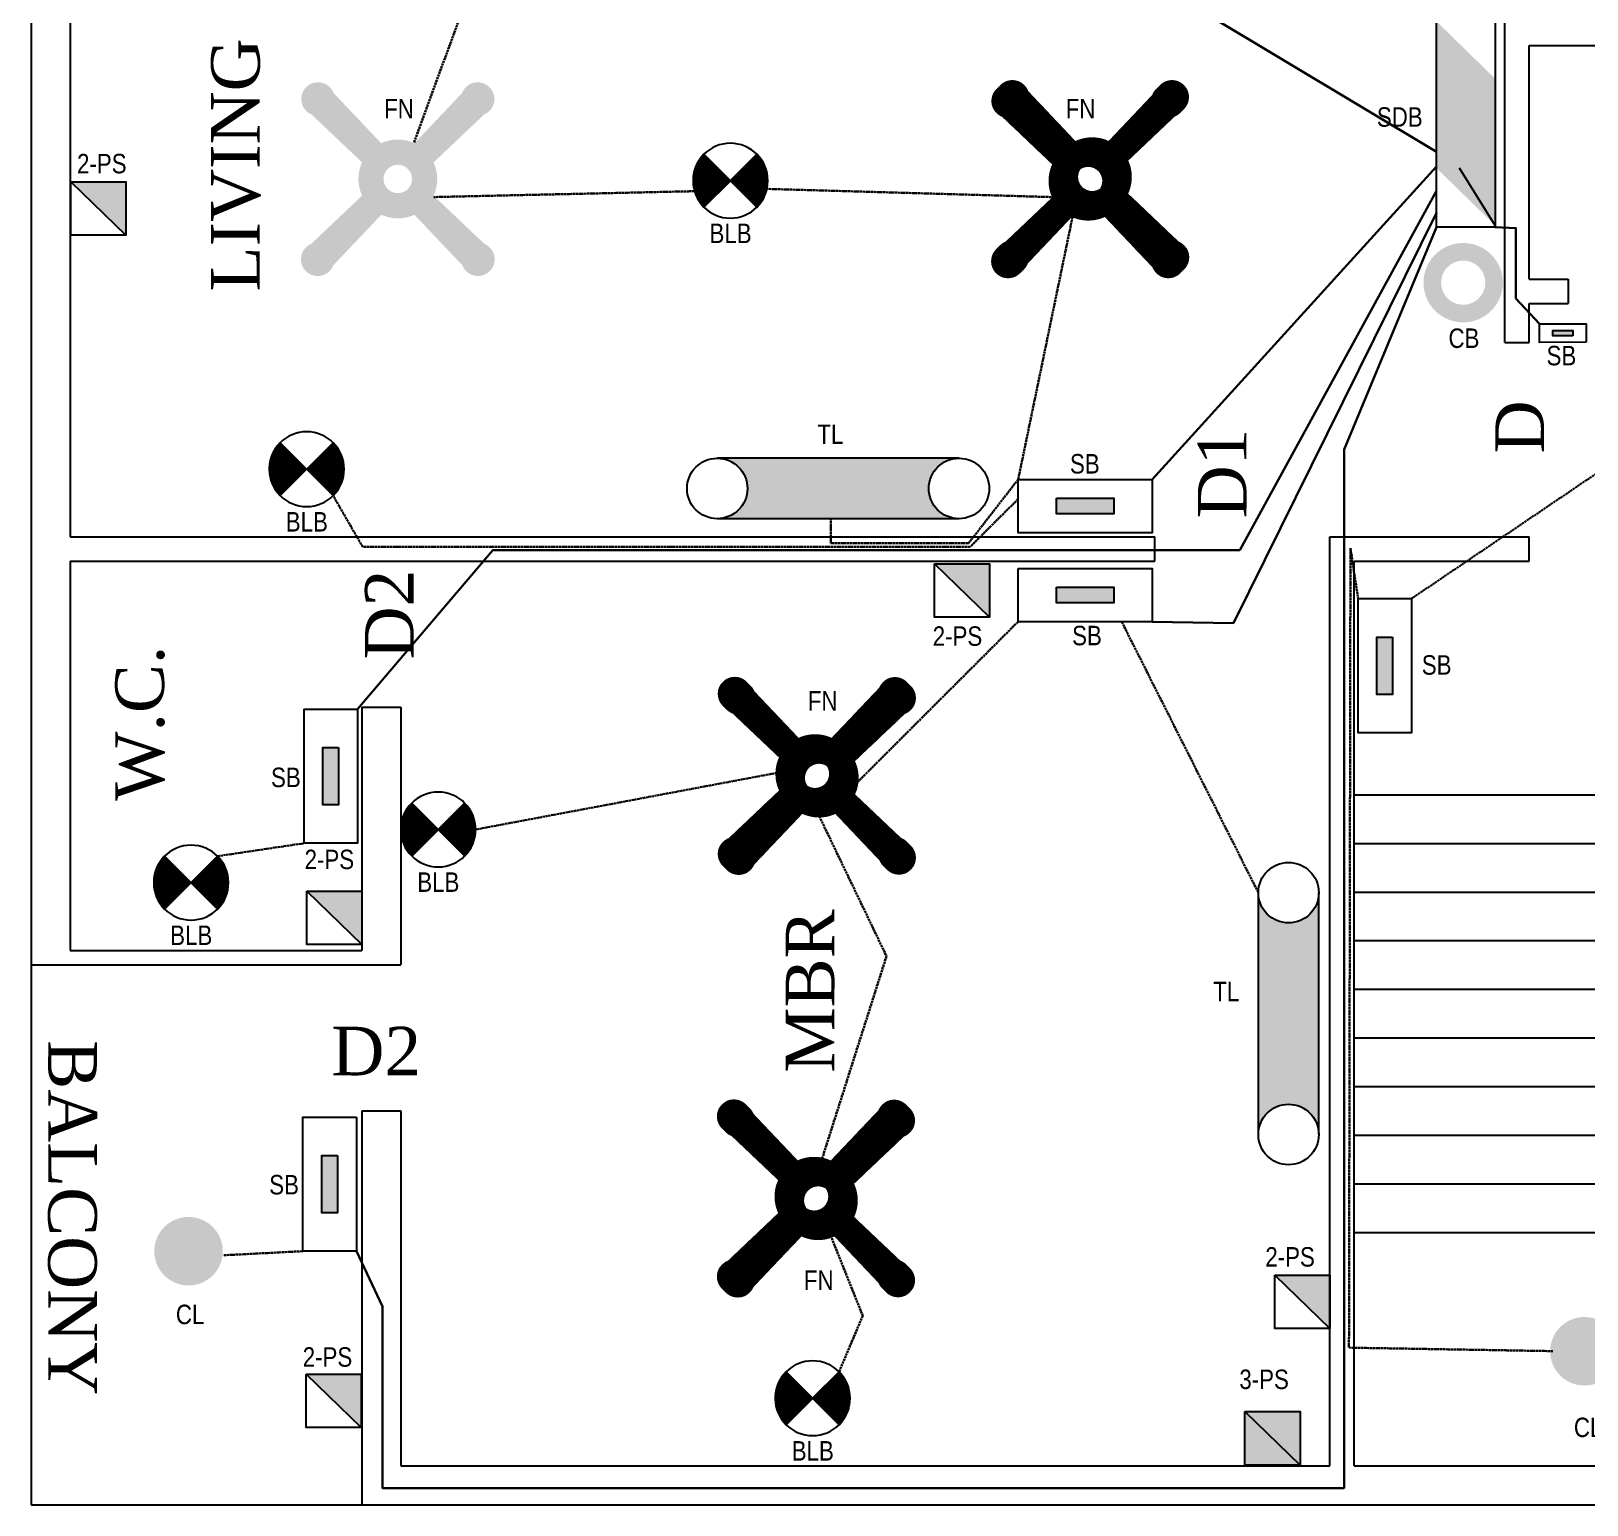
# Model space of a CAD drawing. Header units: inches. Extents: x 633521 to 2450508, y -834496 to 165976.
# Drawn here: x 2432657 to 2440653, y 54749 to 62324 of the extents above; entities that cross this region are included whole.
import ezdxf
from ezdxf.enums import TextEntityAlignment as Align

# ---------------------------------------------------------------- set-up
doc = ezdxf.new("R2010")
doc.units = ezdxf.units.IN
doc.header["$MEASUREMENT"] = 0
doc.linetypes.add('ACAD_ISO0 W100', pattern=[15, 12, -3])
doc.linetypes.add('ACAD_ISO02W100', pattern=[15, 12, -3])
doc.styles.get("Standard").update_dxf_attribs({"font": 'technic_.ttf'})

# ---------------------------------------------------------------- blocks, each defined once
blk = doc.blocks.new('D-LINK')
for p, q in [((4, 1), (-4, 1)), ((4, -1), (-4, -1))]:
    blk.add_line(p, q)
for centre in [(-4, 0), (4, 0)]:
    blk.add_circle(centre, 1)
blk = doc.blocks.new('D-LAMP')
for p, q in [((-1.77, -1.77), (1.77, 1.77)), ((-1.77, 1.77), (1.77, -1.77))]:
    blk.add_line(p, q)
blk.add_circle((0, 0), 2.5)
at = {"color": 2}
blk.add_attdef('INDICATOR-LAMP', text='', height=2.5, dxfattribs=at).set_placement((0, 4.69), align=Align.MIDDLE)

msp = doc.modelspace()

# ---------------------------------------------------------------- hatches: boundary and pattern name
at = {"true_color": 0x000000}
h = msp.add_hatch(color=18, dxfattribs=at)
h.dxf.hatch_style = 1
h.paths.add_polyline_path([(2439880.6, 61618.8), (2440181.8, 61324.3), (2440181.8, 62078.5), (2439880.6, 62373)])
at = {"lineweight": 211, "ltscale": 2, "true_color": 0x000000}
h = msp.add_hatch(color=18, dxfattribs=at)
h.dxf.hatch_style = 1
h.paths.add_polyline_path([(2434096.5, 61230.4, 1.517242), (2434210.1, 61120.2), (2434461.4, 61385.1), (2434472.8, 61406.7), (2434470.5, 61422.6), (2434445.5, 61459), (2434494.4, 61507.8, -0.046825), (2434484.8, 61517.6), (2434433.6, 61466.4), (2434422.2, 61477.7), (2434402.3, 61490.8), (2434385.9, 61493.6), (2434361.4, 61481.7)])
h.paths.add_polyline_path([(2434211.5, 62005.2, 1.517242), (2434097.9, 61895), (2434362.8, 61643.8), (2434384.4, 61632.4), (2434400.3, 61634.7), (2434436.6, 61659.6), (2434485.5, 61610.8, -0.046825), (2434495.2, 61620.4), (2434444, 61671.6), (2434455.4, 61682.9), (2434468.4, 61702.8), (2434471.3, 61719.3), (2434459.3, 61743.7)])
h.paths.add_polyline_path([(2434721.4, 61481.7), (2434698.5, 61495.1), (2434682.5, 61492.9), (2434646.2, 61467.9), (2434597.3, 61516.7, -0.046825), (2434587.6, 61507.1), (2434638.8, 61455.9), (2434627.4, 61444.6), (2434614.4, 61424.7), (2434611.5, 61408.2), (2434621.4, 61385.1), (2434872.7, 61120.2, 1.517242), (2434986.3, 61230.4)])
h.paths.add_polyline_path([(2434623.5, 61743.7), (2434610, 61720.8), (2434612.3, 61704.9), (2434637.3, 61668.5), (2434588.4, 61619.7, -0.046825), (2434598, 61610), (2434649.2, 61661.1), (2434660.6, 61649.8), (2434680.5, 61636.7), (2434697, 61633.9), (2434720.1, 61643.8), (2434984.9, 61895, 1.517242), (2434871.3, 62005.2)])
h.paths.add_polyline_path([(2434725.4, 61648.8), (2434720.1, 61643.8), (2434697, 61633.9), (2434680.5, 61636.7), (2434660.6, 61649.8), (2434649.2, 61661.1), (2434598, 61610, -0.360399), (2434597.3, 61516.7), (2434646.2, 61467.9), (2434682.5, 61492.9), (2434698.5, 61495.1), (2434721.4, 61481.7), (2434725.1, 61478.1, 0.220758)])
h.paths.add_polyline_path([(2434400.3, 61634.7), (2434384.4, 61632.4), (2434362.8, 61643.8), (2434357.4, 61648.8, 0.220758), (2434357.7, 61478.1), (2434361.4, 61481.7), (2434385.9, 61493.6), (2434402.3, 61490.8), (2434422.2, 61477.7), (2434433.6, 61466.4), (2434484.8, 61517.6, -0.360399), (2434485.5, 61610.8), (2434436.6, 61659.6)])
h.paths.add_polyline_path([(2434494.4, 61507.8), (2434445.5, 61459), (2434470.5, 61422.6), (2434472.8, 61406.7), (2434461.4, 61385.1), (2434456.4, 61379.8, 0.219974), (2434626.5, 61379.8), (2434621.4, 61385.1), (2434611.5, 61408.2), (2434614.4, 61424.7), (2434627.4, 61444.6), (2434638.8, 61455.9), (2434587.6, 61507.1, -0.17276), (2434541.4, 61490.7, -0.176641)])
h.paths.add_polyline_path([(2434455.8, 61747.5), (2434459.3, 61743.7), (2434471.3, 61719.3), (2434468.4, 61702.8), (2434455.4, 61682.9), (2434444, 61671.6), (2434495.2, 61620.4, -0.17276), (2434541.4, 61636.8, -0.176641), (2434588.4, 61619.7), (2434637.3, 61668.5), (2434612.3, 61704.9), (2434610, 61720.8), (2434623.5, 61743.7), (2434627, 61747.5, 0.221537)])
h = msp.add_hatch(dxfattribs=at)
h.set_pattern_fill('ANSI31', color=18, scale=1.161713, angle=90)
h.set_pattern_definition([(135, (2474536.97781, 60203.72628), (-0.1026819143, -0.1026819143), [])])
h.paths.add_polyline_path([(2437655, 61230.4, 1.517242), (2437768.6, 61120.2), (2438019.9, 61385.1), (2438031.3, 61406.7), (2438029, 61422.6), (2438004, 61459), (2438052.9, 61507.8, -0.046825), (2438043.3, 61517.6), (2437992.1, 61466.4), (2437980.7, 61477.7), (2437960.8, 61490.8), (2437944.4, 61493.6), (2437919.9, 61481.7)])
h.paths.add_polyline_path([(2437770, 62005.2, 1.517242), (2437656.4, 61895), (2437921.3, 61643.8), (2437942.9, 61632.4), (2437958.8, 61634.7), (2437995.1, 61659.6), (2438044, 61610.8, -0.046825), (2438053.7, 61620.4), (2438002.5, 61671.6), (2438013.9, 61682.9), (2438026.9, 61702.8), (2438029.8, 61719.3), (2438017.8, 61743.7)])
h.paths.add_polyline_path([(2438279.9, 61481.7), (2438257, 61495.1), (2438241, 61492.9), (2438204.7, 61467.9), (2438155.8, 61516.7, -0.046825), (2438146.1, 61507.1), (2438197.3, 61455.9), (2438185.9, 61444.6), (2438172.9, 61424.7), (2438170, 61408.2), (2438179.9, 61385.1), (2438431.2, 61120.2, 1.517242), (2438544.8, 61230.4)])
h.paths.add_polyline_path([(2438182, 61743.7), (2438168.5, 61720.8), (2438170.8, 61704.9), (2438195.8, 61668.5), (2438146.9, 61619.7, -0.046825), (2438156.5, 61610), (2438207.7, 61661.1), (2438219.1, 61649.8), (2438239, 61636.7), (2438255.5, 61633.9), (2438278.6, 61643.8), (2438543.4, 61895, 1.517242), (2438429.8, 62005.2)])
h.paths.add_polyline_path([(2438283.9, 61648.8), (2438278.6, 61643.8), (2438255.5, 61633.9), (2438239, 61636.7), (2438219.1, 61649.8), (2438207.7, 61661.1), (2438156.5, 61610, -0.360399), (2438155.8, 61516.7), (2438204.7, 61467.9), (2438241, 61492.9), (2438257, 61495.1), (2438279.9, 61481.7), (2438283.6, 61478.1, 0.220758)])
h.paths.add_polyline_path([(2437958.8, 61634.7), (2437942.9, 61632.4), (2437921.3, 61643.8), (2437915.9, 61648.8, 0.220758), (2437916.2, 61478.1), (2437919.9, 61481.7), (2437944.4, 61493.6), (2437960.8, 61490.8), (2437980.7, 61477.7), (2437992.1, 61466.4), (2438043.3, 61517.6, -0.360399), (2438044, 61610.8), (2437995.1, 61659.6)])
h.paths.add_polyline_path([(2438052.9, 61507.8), (2438004, 61459), (2438029, 61422.6), (2438031.3, 61406.7), (2438019.9, 61385.1), (2438014.9, 61379.8, 0.219974), (2438185, 61379.8), (2438179.9, 61385.1), (2438170, 61408.2), (2438172.9, 61424.7), (2438185.9, 61444.6), (2438197.3, 61455.9), (2438146.1, 61507.1, -0.17276), (2438099.9, 61490.7, -0.176641)])
h.paths.add_polyline_path([(2438014.3, 61747.5), (2438017.8, 61743.7), (2438029.8, 61719.3), (2438026.9, 61702.8), (2438013.9, 61682.9), (2438002.5, 61671.6), (2438053.7, 61620.4, -0.17276), (2438099.9, 61636.8, -0.176641), (2438146.9, 61619.7), (2438195.8, 61668.5), (2438170.8, 61704.9), (2438168.5, 61720.8), (2438182, 61743.7), (2438185.5, 61747.5, 0.221537)])
at = {"true_color": 0x000000}
h = msp.add_hatch(dxfattribs=at)
h.set_pattern_fill('ANSI31', color=18)
h.set_pattern_definition([(45, (100533.65747, -3855.05396), (-0.088388347648, 0.088388347648), [])])
h.paths.add_polyline_path([(2436114.9, 61418.7), (2436250.9, 61554.7), (2436114.9, 61690.7, 0.198912), (2436058.6, 61554.7, 0.198912)])
h.paths.add_polyline_path([(2436386.9, 61418.7, 0.198912), (2436443.3, 61554.7, 0.198912), (2436386.9, 61690.7), (2436250.9, 61554.7)])
at = {"true_color": 0xed1f24}
h = msp.add_hatch(color=240, dxfattribs=at)
h.dxf.hatch_style = 1
h.paths.add_polyline_path([(2433143.9, 61274.1), (2433143.9, 61548.6), (2432861, 61548.6)])
at = {"true_color": 0x000000}
h = msp.add_hatch(color=18, dxfattribs=at)
h.dxf.hatch_style = 1
h.paths.add_polyline_path([(2440066.4, 61010.1), (2440066, 61010.2), (2440038.3, 61016), (2440022.9, 61019.2), (2440015, 61020.9), (2440007.1, 61022.6), (2439991.8, 61025.8), (2439963.7, 61031.7, 0.828885)], flags=0)
h.paths.add_polyline_path([(2439967.8, 61051.1), (2439967.9, 61051), (2439995.8, 61045.2), (2440011.2, 61041.9), (2440019.1, 61040.3), (2440027, 61038.6), (2440042.4, 61035.4), (2440070.4, 61029.5, 0.828885)], flags=0)
h.paths.add_polyline_path([(2439813.1, 61030.6, 1), (2440221.1, 61030.6, 1)])
h.paths.add_polyline_path([(2440130.7, 61030.6, -1), (2439903.5, 61030.6, -1)], flags=16)
h.paths.add_polyline_path([(2440075.6, 61028.4), (2440073.6, 61018.7), (2440071.6, 61009), (2440066.4, 61010.1, -0.828885), (2439963.7, 61031.7), (2439958.5, 61032.8), (2439960.6, 61042.5), (2439962.6, 61052.2), (2439967.8, 61051.1, -0.828885), (2440070.4, 61029.5)], flags=0)
h.paths.add_polyline_path([(2440042.4, 61035.4), (2440040.4, 61025.7), (2440038.3, 61016), (2440022.9, 61019.2), (2440015, 61020.9), (2440007.1, 61022.6), (2439991.8, 61025.8), (2439993.8, 61035.5), (2439995.8, 61045.2), (2440011.2, 61041.9), (2440019.1, 61040.3), (2440027, 61038.6)], flags=0)
h.paths.add_polyline_path([(2442234.9, 61006), (2442234.5, 61006.1), (2442206.8, 61011.9), (2442191.4, 61015.2), (2442183.5, 61016.8), (2442175.6, 61018.5), (2442160.3, 61021.7), (2442132.2, 61027.6, 0.828885)], flags=0)
h.paths.add_polyline_path([(2442136.3, 61047), (2442136.4, 61047), (2442164.3, 61041.1), (2442179.7, 61037.9), (2442187.6, 61036.2), (2442195.5, 61034.5), (2442210.9, 61031.3), (2442238.9, 61025.4, 0.828885)], flags=0)
h.paths.add_polyline_path([(2441981.6, 61026.5, 1), (2442389.6, 61026.5, 1)])
h.paths.add_polyline_path([(2442299.2, 61026.5, -1), (2442072, 61026.5, -1)], flags=16)
h.paths.add_polyline_path([(2442244.1, 61024.3), (2442242.1, 61014.6), (2442240.1, 61005), (2442234.9, 61006, -0.828885), (2442132.2, 61027.6), (2442127, 61028.7), (2442129.1, 61038.4), (2442131.1, 61048.1), (2442136.3, 61047, -0.828885), (2442238.9, 61025.4)], flags=0)
h.paths.add_polyline_path([(2442210.9, 61031.3), (2442208.9, 61021.6), (2442206.8, 61011.9), (2442191.4, 61015.2), (2442183.5, 61016.8), (2442175.6, 61018.5), (2442160.3, 61021.7), (2442162.3, 61031.4), (2442164.3, 61041.1), (2442179.7, 61037.9), (2442187.6, 61036.2), (2442195.5, 61034.5)], flags=0)
h = msp.add_hatch(color=18, dxfattribs=at)
h.dxf.hatch_style = 1
h.paths.add_polyline_path([(2440580.6, 60757.6), (2440478.6, 60757.6), (2440478.6, 60785.6), (2440580.6, 60785.6)])
h = msp.add_hatch(dxfattribs=at)
h.set_pattern_fill('ANSI31', color=18)
h.set_pattern_definition([(45, (98355.65747, -5337.55396), (-0.088388347648, 0.088388347648), [])])
h.paths.add_polyline_path([(2433936.9, 59936.2), (2434072.9, 60072.2), (2433936.9, 60208.2, 0.198912), (2433880.6, 60072.2, 0.198912)])
h.paths.add_polyline_path([(2434208.9, 59936.2, 0.198912), (2434265.3, 60072.2, 0.198912), (2434208.9, 60208.2), (2434072.9, 60072.2)])
at = {"lineweight": 211, "true_color": 0x000000}
h = msp.add_hatch(color=18, dxfattribs=at)
h.dxf.hatch_style = 1
h.paths.add_polyline_path([(2437425.7, 59817.7, -0.414214), (2437270.3, 59973, -0.414214), (2437425.7, 60128.4), (2436183.1, 60128.4, -0.414214), (2436338.4, 59973, -0.414214), (2436183.1, 59817.7)])
h = msp.add_hatch(color=18, dxfattribs=at)
h.dxf.hatch_style = 1
h.paths.add_polyline_path([(2437425.7, 59817.7, -0.414214), (2437270.3, 59973, -0.414214), (2437425.7, 60128.4), (2436183.1, 60128.4, -0.414214), (2436338.4, 59973, -0.414214), (2436183.1, 59817.7)])
at = {"true_color": 0x000000}
h = msp.add_hatch(color=18, dxfattribs=at)
h.dxf.hatch_style = 1
h.paths.add_polyline_path([(2437927.5, 59923), (2438221.7, 59923), (2438221.7, 59842.1), (2437927.5, 59842.1)])
at = {"true_color": 0xed1f24}
h = msp.add_hatch(color=240, dxfattribs=at)
h.dxf.hatch_style = 1
h.paths.add_polyline_path([(2437582.9, 59311.1), (2437582.9, 59585.6), (2437300, 59585.6)])
at = {"true_color": 0x000000}
h = msp.add_hatch(color=18, dxfattribs=at)
h.dxf.hatch_style = 1
h.paths.add_polyline_path([(2437926.6, 59465.7), (2438220.9, 59465.7), (2438220.9, 59384.8), (2437926.6, 59384.8)])
h = msp.add_hatch(color=18, dxfattribs=at)
h.dxf.hatch_style = 1
h.paths.add_polyline_path([(2439654.6, 59209.2), (2439654.6, 58914.9), (2439573.6, 58914.9), (2439573.6, 59209.2)])
at = {"lineweight": 211, "ltscale": 2, "true_color": 0x000000}
h = msp.add_hatch(dxfattribs=at)
h.set_pattern_fill('ANSI31', color=18, scale=1.161713)
h.set_pattern_definition([(45, (2435336.01984, 22058.81974), (-0.1026819143, 0.1026819143), [])])
h.paths.add_polyline_path([(2436362.7, 58940.8, 1.517242), (2436252.5, 58827.2), (2436517.4, 58575.9), (2436539, 58564.5), (2436554.9, 58566.8), (2436591.3, 58591.8), (2436640.1, 58542.9, -0.046825), (2436649.8, 58552.5), (2436598.7, 58603.7), (2436610, 58615.1), (2436623.1, 58635), (2436625.9, 58651.4), (2436614, 58675.9)])
h.paths.add_polyline_path([(2437137.5, 58825.8, 1.517242), (2437027.3, 58939.4), (2436776, 58674.5), (2436764.7, 58652.9), (2436766.9, 58637), (2436791.9, 58600.7), (2436743.1, 58551.8, -0.046825), (2436752.7, 58542.1), (2436803.9, 58593.3), (2436815.2, 58581.9), (2436835.1, 58568.9), (2436851.6, 58566), (2436876, 58578)])
h.paths.add_polyline_path([(2436614, 58315.9), (2436627.4, 58338.8), (2436625.1, 58354.8), (2436600.2, 58391.1), (2436649, 58440, -0.046825), (2436639.4, 58449.7), (2436588.2, 58398.5), (2436576.9, 58409.9), (2436557, 58422.9), (2436540.5, 58425.8), (2436517.4, 58415.9), (2436252.5, 58164.6, 1.517242), (2436362.7, 58051)])
h.paths.add_polyline_path([(2436876, 58413.8), (2436853.1, 58427.3), (2436837.2, 58425), (2436800.8, 58400), (2436752, 58448.8, -0.046825), (2436742.2, 58439.3), (2436793.4, 58388.1), (2436782.1, 58376.7), (2436769, 58356.8), (2436766.2, 58340.3), (2436776, 58317.2), (2437027.3, 58052.3, 1.517242), (2437137.5, 58166)])
h.paths.add_polyline_path([(2436781.1, 58311.9), (2436776, 58317.2), (2436766.2, 58340.3), (2436769, 58356.8), (2436782.1, 58376.7), (2436793.4, 58388.1), (2436742.2, 58439.3, -0.360399), (2436649, 58440), (2436600.2, 58391.1), (2436625.1, 58354.8), (2436627.4, 58338.8), (2436614, 58315.9), (2436610.4, 58312.2, 0.220758)])
h.paths.add_polyline_path([(2436766.9, 58637), (2436764.7, 58652.9), (2436776, 58674.5), (2436781.1, 58679.9, 0.220758), (2436610.4, 58679.6), (2436614, 58675.9), (2436625.9, 58651.4), (2436623.1, 58635), (2436610, 58615.1), (2436598.7, 58603.7), (2436649.8, 58552.5, -0.360399), (2436743.1, 58551.8), (2436791.9, 58600.7)])
h.paths.add_polyline_path([(2436640.1, 58542.9), (2436591.3, 58591.8), (2436554.9, 58566.8), (2436539, 58564.5), (2436517.4, 58575.9), (2436512.1, 58580.9, 0.219974), (2436512.1, 58410.8), (2436517.4, 58415.9), (2436540.5, 58425.8), (2436557, 58422.9), (2436576.9, 58409.9), (2436588.2, 58398.5), (2436639.4, 58449.7, -0.17276), (2436623, 58495.9, -0.176641)])
h.paths.add_polyline_path([(2436879.8, 58581.5), (2436876, 58578), (2436851.6, 58566), (2436835.1, 58568.9), (2436815.2, 58581.9), (2436803.9, 58593.3), (2436752.7, 58542.1, -0.17276), (2436769.1, 58495.9, -0.176641), (2436752, 58448.8), (2436800.8, 58400), (2436837.2, 58425), (2436853.1, 58427.3), (2436876, 58413.8), (2436879.8, 58410.3, 0.221537)])
at = {"true_color": 0x000000}
h = msp.add_hatch(color=18, dxfattribs=at)
h.dxf.hatch_style = 1
h.paths.add_polyline_path([(2434237.1, 58641.2), (2434237.1, 58346.9), (2434156.1, 58346.9), (2434156.1, 58641.2)])
h = msp.add_hatch(dxfattribs=at)
h.set_pattern_fill('ANSI31', color=18)
h.set_pattern_definition([(45, (99031.65747, -7189.55396), (-0.088388347648, 0.088388347648), [])])
h.paths.add_polyline_path([(2434612.9, 58084.2), (2434748.9, 58220.2), (2434612.9, 58356.2, 0.198912), (2434556.6, 58220.2, 0.198912)])
h.paths.add_polyline_path([(2434884.9, 58084.2, 0.198912), (2434941.3, 58220.2, 0.198912), (2434884.9, 58356.2), (2434748.9, 58220.2)])
h = msp.add_hatch(dxfattribs=at)
h.set_pattern_fill('ANSI31', color=18)
h.set_pattern_definition([(45, (97761.65747, -7462.55396), (-0.088388347648, 0.088388347648), [])])
h.paths.add_polyline_path([(2433342.9, 57811.2), (2433478.9, 57947.2), (2433342.9, 58083.2, 0.198912), (2433286.6, 57947.2, 0.198912)])
h.paths.add_polyline_path([(2433614.9, 57811.2, 0.198912), (2433671.3, 57947.2, 0.198912), (2433614.9, 58083.2), (2433478.9, 57947.2)])
at = {"true_color": 0xed1f24}
h = msp.add_hatch(color=240, dxfattribs=at)
h.dxf.hatch_style = 1
h.paths.add_polyline_path([(2434356.9, 57629.6), (2434356.9, 57904.1), (2434074, 57904.1)])
at = {"lineweight": 211, "true_color": 0x000000}
h = msp.add_hatch(color=18, dxfattribs=at)
h.dxf.hatch_style = 1
h.paths.add_polyline_path([(2438964.3, 56652.7, -1), (2439274.9, 56652.7), (2439274.9, 57895.4, -1), (2438964.3, 57895.4)])
h = msp.add_hatch(color=18, dxfattribs=at)
h.dxf.hatch_style = 1
h.paths.add_polyline_path([(2439274.9, 57895.4, -1), (2438964.3, 57895.4), (2438964.3, 56652.7, -1), (2439274.9, 56652.7)])
at = {"lineweight": 211, "ltscale": 2, "true_color": 0x000000}
h = msp.add_hatch(dxfattribs=at)
h.set_pattern_fill('ANSI31', color=18, scale=1.161713)
h.set_pattern_definition([(45, (2435331.50018, 19886.81879), (-0.1026819143, 0.1026819143), [])])
h.paths.add_polyline_path([(2436358.2, 56768.8, 1.517242), (2436248, 56655.2), (2436512.9, 56403.9), (2436534.5, 56392.5), (2436550.4, 56394.8), (2436586.8, 56419.8), (2436635.6, 56370.9, -0.046825), (2436645.3, 56380.5), (2436594.1, 56431.7), (2436605.5, 56443.1), (2436618.6, 56463), (2436621.4, 56479.4), (2436609.5, 56503.9)])
h.paths.add_polyline_path([(2437133, 56653.8, 1.517242), (2437022.8, 56767.4), (2436771.5, 56502.5), (2436760.2, 56480.9), (2436762.4, 56465), (2436787.4, 56428.7), (2436738.6, 56379.8, -0.046825), (2436748.2, 56370.1), (2436799.3, 56421.3), (2436810.7, 56409.9), (2436830.6, 56396.9), (2436847.1, 56394), (2436871.5, 56406)])
h.paths.add_polyline_path([(2436609.5, 56143.9), (2436622.9, 56166.8), (2436620.6, 56182.8), (2436595.6, 56219.1), (2436644.5, 56268, -0.046825), (2436634.9, 56277.7), (2436583.7, 56226.5), (2436572.3, 56237.9), (2436552.5, 56250.9), (2436536, 56253.8), (2436512.9, 56243.9), (2436248, 55992.6, 1.517242), (2436358.2, 55879)])
h.paths.add_polyline_path([(2436871.5, 56241.8), (2436848.6, 56255.3), (2436832.7, 56253), (2436796.3, 56228), (2436747.5, 56276.8, -0.046825), (2436737.7, 56267.3), (2436788.9, 56216.1), (2436777.6, 56204.7), (2436764.5, 56184.8), (2436761.7, 56168.3), (2436771.5, 56145.2), (2437022.8, 55880.3, 1.517242), (2437133, 55994)])
h.paths.add_polyline_path([(2436776.6, 56139.9), (2436771.5, 56145.2), (2436761.7, 56168.3), (2436764.5, 56184.8), (2436777.6, 56204.7), (2436788.9, 56216.1), (2436737.7, 56267.3, -0.360399), (2436644.5, 56268), (2436595.6, 56219.1), (2436620.6, 56182.8), (2436622.9, 56166.8), (2436609.5, 56143.9), (2436605.9, 56140.2, 0.220758)])
h.paths.add_polyline_path([(2436762.4, 56465), (2436760.2, 56480.9), (2436771.5, 56502.5), (2436776.6, 56507.9, 0.220758), (2436605.9, 56507.6), (2436609.5, 56503.9), (2436621.4, 56479.4), (2436618.6, 56463), (2436605.5, 56443.1), (2436594.1, 56431.7), (2436645.3, 56380.5, -0.360399), (2436738.6, 56379.8), (2436787.4, 56428.7)])
h.paths.add_polyline_path([(2436635.6, 56370.9), (2436586.8, 56419.8), (2436550.4, 56394.8), (2436534.5, 56392.5), (2436512.9, 56403.9), (2436507.6, 56408.9, 0.219974), (2436507.6, 56238.8), (2436512.9, 56243.9), (2436536, 56253.8), (2436552.5, 56250.9), (2436572.3, 56237.9), (2436583.7, 56226.5), (2436634.9, 56277.7, -0.17276), (2436618.4, 56323.9, -0.176641)])
h.paths.add_polyline_path([(2436875.2, 56409.5), (2436871.5, 56406), (2436847.1, 56394), (2436830.6, 56396.9), (2436810.7, 56409.9), (2436799.3, 56421.3), (2436748.2, 56370.1, -0.17276), (2436764.6, 56323.9, -0.176641), (2436747.5, 56276.8), (2436796.3, 56228), (2436832.7, 56253), (2436848.6, 56255.3), (2436871.5, 56241.8), (2436875.2, 56238.3, 0.221537)])
at = {"true_color": 0x000000}
h = msp.add_hatch(color=18, dxfattribs=at)
h.dxf.hatch_style = 1
h.paths.add_polyline_path([(2434231.6, 56544.7), (2434231.6, 56250.4), (2434150.6, 56250.4), (2434150.6, 56544.7)])
at = {"lineweight": 211, "true_color": 0xf8d731}
for points in [[(2433289.7, 56052.8, 1), (2433641.9, 56052.8, 1)], [(2440464, 55538.5, 1), (2440816.2, 55538.5, 1)]]:
    msp.add_hatch(color=40, dxfattribs=at).paths.add_polyline_path(points)
at = {"true_color": 0xed1f24}
h = msp.add_hatch(color=240, dxfattribs=at)
h.dxf.hatch_style = 1
h.paths.add_polyline_path([(2439332.4, 55655.6), (2439332.4, 55930.1), (2439049.5, 55930.1)])
h = msp.add_hatch(color=240, dxfattribs=at)
h.dxf.hatch_style = 1
h.paths.add_polyline_path([(2434352.4, 55146.1), (2434352.4, 55420.6), (2434069.5, 55420.6)])
at = {"true_color": 0x000000}
h = msp.add_hatch(dxfattribs=at)
h.set_pattern_fill('ANSI31', color=18)
h.set_pattern_definition([(45, (100956.15747, -10112.55396), (-0.088388347648, 0.088388347648), [])])
h.paths.add_polyline_path([(2436537.4, 55161.2), (2436673.4, 55297.2), (2436537.4, 55433.2, 0.198912), (2436481.1, 55297.2, 0.198912)])
h.paths.add_polyline_path([(2436809.4, 55161.2, 0.198912), (2436865.8, 55297.2, 0.198912), (2436809.4, 55433.2), (2436673.4, 55297.2)])
at = {"true_color": 0xed1f24}
h = msp.add_hatch(color=240, dxfattribs=at)
h.dxf.hatch_style = 1
h.paths.add_polyline_path([(2439178.4, 54953.9), (2439178.4, 55228.3), (2438895.5, 55228.3)])
at = {"true_color": 0x642165}
h = msp.add_hatch(color=219, dxfattribs=at)
h.dxf.hatch_style = 1
h.paths.add_polyline_path([(2438895.5, 54953.9), (2439178.4, 54953.9), (2438895.5, 55228.3)])
at = {"true_color": 0x000000}
h = msp.add_hatch(color=18, dxfattribs=at)
h.dxf.hatch_style = 1
h.paths.add_polyline_path([(2438895.5, 55228.3), (2438895.5, 54953.9), (2439178.4, 54953.9)])

# ---------------------------------------------------------------- linework, layer by layer
at = {"color": 18, "true_color": 0x000000}
for p, q in [((2432656.6, 69749), (2432656.6, 54749)), ((2432856.6, 63399), (2432856.6, 59724)), ((2440231.6, 60724), (2440231.6, 62374)), ((2440356.6, 62249), (2441856.6, 62249)), ((2440356.6, 61049), (2440356.6, 62249)), ((2440181.8, 61324.3), (2439997.6, 61618.8)), ((2432861, 61548.6), (2433143.9, 61274.1)), ((2440356.6, 61049), (2440557.1, 61049)), ((2440557.1, 61049), (2440557.1, 60924)), ((2440356.6, 60924), (2440557.1, 60924)), ((2440356.6, 60724), (2440356.6, 60924)), ((2440231.6, 60724), (2440356.6, 60724)), ((2432856.6, 59724), (2438431.6, 59724)), ((2438431.6, 59599), (2438431.6, 59724)), ((2439331.6, 59724), (2440231.6, 59724)), ((2439331.6, 59599), (2439331.6, 59724)), ((2440231.6, 59724), (2440356.6, 59724)), ((2440356.6, 59599), (2440356.6, 59724)), ((2432856.6, 59599), (2432856.6, 57599)), ((2432856.6, 59599), (2438431.6, 59599)), ((2437300, 59585.6), (2437582.9, 59311.1)), ((2439331.6, 54949), (2439331.6, 59599)), ((2439456.6, 59599), (2440356.6, 59599)), ((2439456.6, 54949), (2439456.6, 59599)), ((2434356.6, 58849), (2434356.6, 57599)), ((2434356.6, 58849), (2434556.6, 58849)), ((2434556.6, 58849), (2434556.6, 57524)), ((2439456.6, 58399), (2441856.6, 58399)), ((2439456.6, 58149), (2441856.6, 58149)), ((2434074, 57904.1), (2434356.9, 57629.6)), ((2439456.6, 57899), (2441856.6, 57899)), ((2432856.6, 57599), (2434356.6, 57599)), ((2439456.6, 57649), (2441856.6, 57649)), ((2432656.6, 57524), (2434356.6, 57524)), ((2434356.6, 57524), (2434556.6, 57524)), ((2439456.6, 57399), (2441856.6, 57399)), ((2439456.6, 57149), (2441856.6, 57149)), ((2439456.6, 56899), (2441856.6, 56899)), ((2434356.6, 56774), (2434356.6, 54749)), ((2434356.6, 56774), (2434556.6, 56774)), ((2434556.6, 56774), (2434556.6, 54949)), ((2439456.6, 56649), (2441856.6, 56649)), ((2439456.6, 56399), (2441856.6, 56399)), ((2439456.6, 56149), (2441856.6, 56149)), ((2439049.5, 55930.1), (2439332.4, 55655.6)), ((2434069.5, 55420.6), (2434352.4, 55146.1)), ((2438895.5, 55228.3), (2439178.4, 54953.9)), ((2434556.6, 54949), (2439331.6, 54949)), ((2439456.6, 54949), (2441856.6, 54949)), ((2432656.6, 54749), (2448656.6, 54749))]:
    msp.add_line(p, q, dxfattribs=at)
at = {"color": 152, "linetype": 'ACAD_ISO02W100', "lineweight": 30, "true_color": 0x2776bb}
for p, q in [((2434625.2, 61751.8), (2435081.3, 62999)), ((2436066.3, 61500.8), (2434726.3, 61470.8)), ((2437931.1, 61469.8), (2436438.6, 61512.7)), ((2437730, 60019.7), (2438012.9, 61386.5)), ((2437730, 60019.7), (2437474.7, 59691.4)), ((2436766.3, 59691.4), (2436766.3, 59817.7)), ((2437474.7, 59691.4), (2436766.3, 59691.4))]:
    msp.add_line(p, q, dxfattribs=at)
at = {"color": 240, "lineweight": 30, "true_color": 0xed1f24}
for points in [[(2435831.4, 64227), (2436294.9, 63852.8), (2439880.6, 61703.8)], [(2438419.2, 60019.7), (2439880.6, 61628.3)], [(2434333.8, 58838.7), (2435029.4, 59655.3), (2438868.4, 59655.3), (2439880.6, 61502.3)], [(2438418.4, 59288), (2438836.4, 59280.3), (2439880.6, 61389.3)]]:
    msp.add_lwpolyline(points, dxfattribs=at)
at = {"color": 18, "true_color": 0x000000}
for points in [[(2439880.6, 62373), (2440181.8, 62373), (2440181.8, 61315.5), (2439880.6, 61315.5)], [(2432861, 61548.6), (2433143.9, 61548.6), (2433143.9, 61274.1), (2432861, 61274.1)], [(2440649.1, 60724.1), (2440410.1, 60724), (2440410.1, 60819.2), (2440649.1, 60819.2)], [(2440580.6, 60757.6), (2440478.6, 60757.6), (2440478.6, 60785.6), (2440580.6, 60785.6)], [(2437730, 60019.7), (2438419.2, 60019.7), (2438419.2, 59745.4), (2437730, 59745.4)], [(2437927.5, 59923), (2438221.7, 59923), (2438221.7, 59842.1), (2437927.5, 59842.1)], [(2437300, 59585.6), (2437582.9, 59585.6), (2437582.9, 59311.1), (2437300, 59311.1)], [(2437729.1, 59562.4), (2438418.4, 59562.4), (2438418.4, 59288), (2437729.1, 59288)], [(2437926.6, 59465.7), (2438220.9, 59465.7), (2438220.9, 59384.8), (2437926.6, 59384.8)], [(2439751.3, 59406.7), (2439751.3, 58717.4), (2439476.9, 58717.4), (2439476.9, 59406.7)], [(2439654.6, 59209.2), (2439654.6, 58914.9), (2439573.6, 58914.9), (2439573.6, 59209.2)], [(2434333.8, 58838.7), (2434333.8, 58149.4), (2434059.4, 58149.4), (2434059.4, 58838.7)], [(2434237.1, 58641.2), (2434237.1, 58346.9), (2434156.1, 58346.9), (2434156.1, 58641.2)], [(2434074, 57904.1), (2434356.9, 57904.1), (2434356.9, 57629.6), (2434074, 57629.6)], [(2434328.3, 56742.2), (2434328.3, 56052.9), (2434053.9, 56052.9), (2434053.9, 56742.2)], [(2434231.6, 56544.7), (2434231.6, 56250.4), (2434150.6, 56250.4), (2434150.6, 56544.7)], [(2439049.5, 55930.1), (2439332.4, 55930.1), (2439332.4, 55655.6), (2439049.5, 55655.6)], [(2434069.5, 55420.6), (2434352.4, 55420.6), (2434352.4, 55146.1), (2434069.5, 55146.1)], [(2438895.5, 55228.3), (2439178.4, 55228.3), (2439178.4, 54953.9), (2438895.5, 54953.9)]]:
    msp.add_lwpolyline(points, close=True, dxfattribs=at)
at = {"color": 240, "linetype": 'ByBlock', "lineweight": 30, "true_color": 0xed1f24}
for points in [[(2434328.3, 56052.9), (2434462.4, 55768.6), (2434462.4, 54835), (2439404.7, 54835), (2439404.7, 60173.1), (2439880.6, 61315.5)], [(2440410.1, 60819.2), (2440287.7, 60950), (2440287.7, 61311.2), (2440181.8, 61315.5)]]:
    msp.add_lwpolyline(points, dxfattribs=at)
at = {"color": 152, "linetype": 'ACAD_ISO0 W100', "lineweight": 30, "true_color": 0x2776bb}
for points in [[(2440950, 60218.4), (2439751.3, 59406.7)], [(2440477.5, 55539.3), (2439430.1, 55557.1), (2439437.7, 59666.2), (2439476.9, 59406.7)], [(2438261.9, 59288), (2438964.3, 57895.4)], [(2433614.9, 58083.2), (2434059.4, 58149.4)], [(2433647.5, 56032.1), (2434053.9, 56052.9)]]:
    msp.add_lwpolyline(points, dxfattribs=at)
at = {"color": 152, "linetype": 'ACAD_ISO02W100', "lineweight": 30, "true_color": 0x2776bb}
for points in [[(2437730, 59919), (2437482.3, 59672.6), (2434360.8, 59672.6), (2434208.9, 59936.2)], [(2437729.1, 59288), (2436898.1, 58457.7)], [(2436505.5, 58514.2), (2434941.3, 58220.2)], [(2436707.3, 58288.8), (2437053.2, 57569.2), (2436719.5, 56520.2)], [(2436760.2, 56148.1), (2436931.1, 55721.1), (2436809.4, 55433.2)]]:
    msp.add_lwpolyline(points, dxfattribs=at)

# ---------------------------------------------------------------- block references
at = {"color": 18, "true_color": 0x000000}
for name, p, xscale, yscale, zscale in [('D-LAMP', (2436250.9, 61554.7), -76.93321779330162, 76.93321779330162, 76.93321779330162), ('D-LAMP', (2434072.9, 60072.2), -76.93321779330162, 76.93321779330162, 76.93321779330162), ('D-LINK', (2436804.4, 59973), 155.3265515730612, 155.3265515730612, 155.3265515730612), ('D-LAMP', (2434748.9, 58220.2), -76.93321779330162, 76.93321779330162, 76.93321779330162), ('D-LAMP', (2433478.9, 57947.2), -76.93321779330162, 76.93321779330162, 76.93321779330162), ('D-LAMP', (2436673.4, 55297.2), -76.93321779330162, 76.93321779330162, 76.93321779330162)]:
    msp.add_blockref(name, p, dxfattribs=dict(at, xscale=xscale, yscale=yscale, zscale=zscale))
at = {"color": 18, "true_color": 0x000000, "xscale": 155.3265515730612, "yscale": 155.3265515730612, "zscale": 155.3265515730612, "rotation": 270}
msp.add_blockref('D-LINK', (2439119.6, 57274), dxfattribs=at)

# ---------------------------------------------------------------- texts
at = {"color": 18, "true_color": 0x000000, "char_height": 250, "width": 2657.208, "attachment_point": 1}
for s, insert, rotation in [('{\\fTimes New Roman|b0|i0|c0|p18;LIVING}', (2433581.8, 60986.2), 90.00709), ('{\\fTimes New Roman|b0|i0|c0|p18;D}', (2440182.3, 60153.1), 90.00709), ('{\\fTimes New Roman|b0|i0|c0|p18;D1}', (2438653.3, 59819.4), 90.00709), ('{\\fTimes New Roman|b0|i0|c0|p18;D2}', (2434372.6, 59094), 90.00709), ('{\\fTimes New Roman|b0|i0|c0|p18;W.C.}', (2433089.2, 58367.9), 90.00709), ('{\\fTimes New Roman|b0|i0|c0|p18;MBR}', (2436535.3, 56970.4), 90.00709), ('{\\fTimes New Roman|b0|i0|c0|p18;D2}', (2434199.8, 57206.4), 0.00709), ('{\\fTimes New Roman|b0|i0|c0|p18;BALCONY}', (2432994.6, 57137.4), 270.00709)]:
    msp.add_mtext(s, dxfattribs=dict(at, insert=insert, rotation=rotation))
at = {"color": 18, "true_color": 0x000000, "char_height": 100, "attachment_point": 1}
for s, width, insert in [('{\\C256;FN}', 4737.5, (2434471.1, 61974.9)), ('{\\C256;FN}', 4737.5, (2437974.1, 61974.9)), ('{\\C256;SDB}', 4737.5, (2439573.5, 61932.3)), ('{\\C256;2-PS}', 4737.5, (2432892.7, 61692.7)), ('{\\C7;BLB}', 425.5, (2436143.4, 61334.2)), ('{\\C256;CB}', 4737.5, (2439941.6, 60795.3)), ('{\\C256;SB}', 4737.5, (2440445.6, 60706)), ('{\\C256;TL}', 4737.5, (2436697.7, 60301.7)), ('{\\C256;SB}', 4737.5, (2437996.1, 60149.8)), ('{\\C7;BLB}', 425.5, (2433965.4, 59851.7)), ('{\\C256;2-PS}', 4737.5, (2437290.6, 59264.3)), ('{\\C256;SB}', 4737.5, (2438007.1, 59267.1)), ('{\\C256;SB}', 4737.5, (2439804.3, 59116.1)), ('{\\C256;FN}', 4737.5, (2436648.6, 58931.4)), ('{\\C256;SB}', 4737.5, (2433889.7, 58538.1)), ('{\\C256;2-PS}', 4737.5, (2434062.2, 58116.5)), ('{\\C7;BLB}', 425.5, (2434641.4, 57999.7)), ('{\\C7;BLB}', 425.5, (2433371.4, 57726.7)), ('{\\C256;TL}', 4737.5, (2438732.8, 57437.5)), ('{\\C256;SB}', 4737.5, (2433880.4, 56444.7)), ('{\\C256;2-PS}', 4737.5, (2439000.1, 56073.8)), ('{\\C256;FN}', 4737.5, (2436628.6, 55953.9)), ('{\\C256;CL}', 4737.5, (2433400.6, 55777.9)), ('{\\C256;2-PS}', 4737.5, (2434052.6, 55559.3)), ('{\\C256;3-PS}', 4737.5, (2438866.6, 55444.5)), ('{\\C256;CL}', 4737.5, (2440586.1, 55197.4)), ('{\\C7;BLB}', 425.5, (2436565.9, 55076.7))]:
    msp.add_mtext_dynamic_manual_height_columns(s, width=width, gutter_width=1250, heights=[0], dxfattribs=dict(at, insert=insert))

doc.saveas('drawing.dxf')
